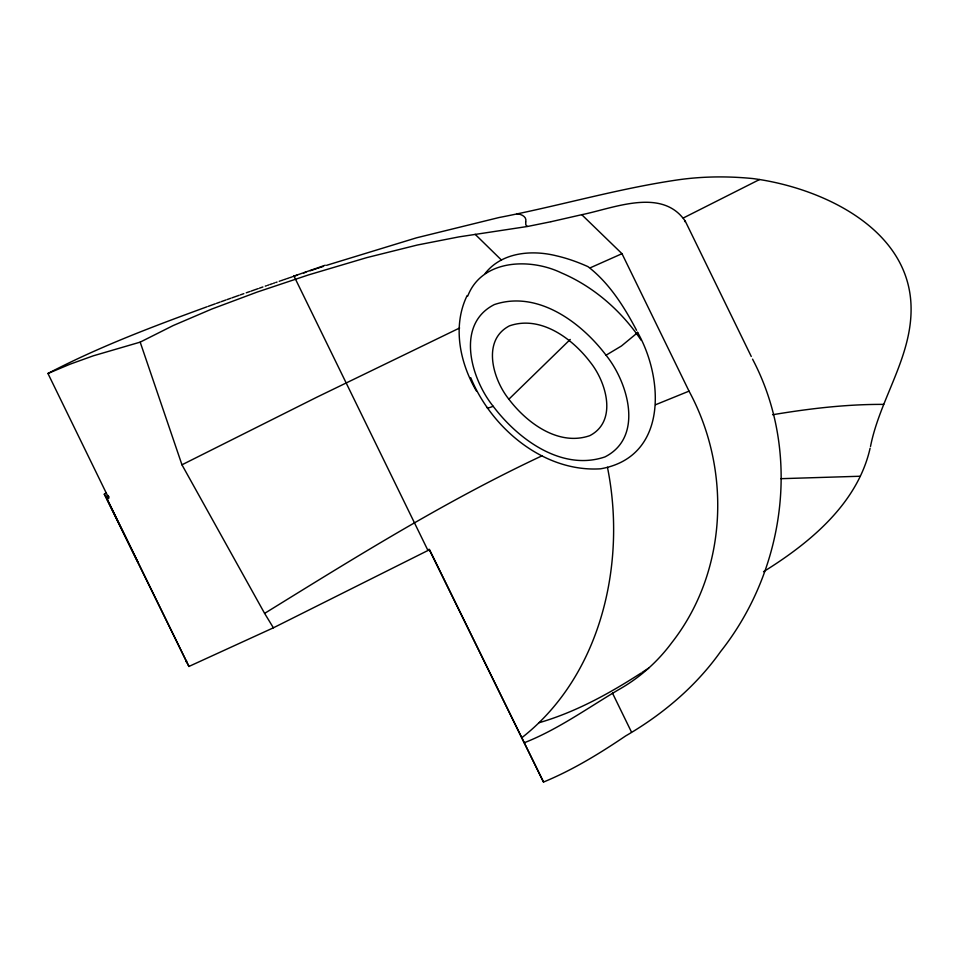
<?xml version="1.0" encoding="UTF-8"?>
<svg xmlns="http://www.w3.org/2000/svg" width="959" height="959" viewBox="0 0 959 959"><rect width="100%" height="100%" fill="white"/><g stroke="black" fill="none" stroke-linecap="round" stroke-linejoin="round"><path stroke-width="1.44" d="M470.749 377.69C491.44 428.289 543.861 472.427 600.574 468.807C667.836 457.119 663.952 378.457 637.447 332.126M525.712 222.008L525.808 224.862L527.39 226.492L458.893 236.897L417.273 245.036L366.77 257.623L308.498 274.921L257.084 292.099L211.735 309.062L173.207 325.545L140.182 342.135L93.227 355.837L70.319 364.096L47.95 373.483L108.811 498.272L107.24 498.992L106.677 498.069L109.158 496.846M525.736 221.793C527.09 216.422 520.905 214.169 516.697 213.617M870.496 446.522C880.014 398.261 912.74 356.089 911.026 305.477C908.377 227.247 819.909 187.329 752.863 178.566C727.845 176.084 702.491 176.3 677.581 179.908C617.368 188.719 558.761 206.053 499.052 217.525L416.482 237.832L326.563 265.331M870.101 448.237C857.502 503.751 809.804 542.962 763.52 571.708M467.141 295.552C452.252 326.048 459.805 362.79 476.419 390.996M467.776 296.019C482.053 258.966 530.579 257.923 561.459 272.919C593.993 286.777 621.576 311.112 641.247 340.337M752.551 359.134C801.652 452.3 785.277 569.862 720.605 651.569C695.79 686.536 662.537 714.527 625.64 735.937C599.627 753.546 572.631 770.065 543.513 782.053L429.536 549.687L273.387 627.809L188.923 666.457L104.315 494.209L105.91 492.866M485.194 273.423C501.845 252.097 532.065 249.664 556.604 255.861C567.416 258.355 577.893 262.119 587.999 266.65C609.205 282.965 624.177 306.736 636.548 330.292M521.78 737.747C600.394 676.251 626.215 565.546 608.102 470.605M508.869 399.208C493.034 379.536 481.394 340.445 509.421 325.868C540.624 315.02 572.331 338.467 590.36 362.31C606.196 381.982 617.848 421.073 589.821 435.65C558.617 446.498 526.911 423.051 508.869 399.208L570.245 339.45M637.675 332.581L621.48 345.959L606.04 355.214C581.106 322.236 537.484 289.978 494.305 304.59C455.093 324.502 471.157 379.021 493.202 406.304C518.124 439.282 561.758 471.54 604.925 456.928C644.148 437.016 628.085 382.497 606.04 355.214M524.333 742.734C558.174 729.391 587.687 707.97 618.759 689.605C639.473 677.953 657.598 661.854 671.732 642.746C727.629 571.468 731.597 469.754 689.03 391.14L621.995 253.691L581.765 214.696L551.125 221.685M186.657 660.979L185.998 661.686M648.68 668.123L642.062 672.427M640.96 673.146C609.205 693.609 575.652 712.105 539.198 722.69M273.387 627.809L264.612 613.388C355.07 557.551 445.575 500.97 541.991 455.825M47.95 373.483C98.981 346.774 153.02 326.48 207.036 306.772M264.612 613.388L181.958 464.803L316.71 397.266L459.625 327.99M683.252 218.017L759.576 179.513M104.315 494.209L105.862 496.738L108.343 495.515M621.995 253.691L590.384 267.753M493.202 406.304L488.886 407.827L486.609 407.491M684.606 221.589L685.325 221.265L751.269 356.472M655.608 404.722L689.03 391.14M208.223 306.341L215.319 303.787M216.506 303.356L220.055 302.085M221.241 301.653L225.988 299.963M227.175 299.544L230.735 298.273M231.934 297.853L239.067 295.324M240.265 294.904L243.838 293.646M246.235 292.807L249.808 291.548M251.006 291.128L258.187 288.611M259.386 288.191L262.91 286.957M265.259 286.142L266.446 285.734M267.621 285.326L268.796 284.919M269.97 284.511L272.332 283.684M273.507 283.277L274.682 282.869M275.868 282.461L277.043 282.054M279.201 281.311L280.184 280.975M281.167 280.639L283.133 279.956M284.116 279.62L286.094 278.949M287.077 278.613L289.043 277.93M290.026 277.595L292.004 276.923M292.986 276.588L293.969 276.252M295.06 275.88L297.218 275.149M303.727 272.943L305.897 272.212M310.237 270.75L316.77 268.568M317.849 268.208L320.03 267.489M321.121 267.129L323.303 266.41M293.91 276.108L325.281 265.223M581.765 214.696C613.892 208.175 662.213 187.077 685.325 221.265M550.742 221.769L527.63 226.456M772.582 414.744C809.312 408.618 846.449 404.183 883.742 404.386M780.938 478.685L860.307 476.239M475.161 234.32L501.389 259.997M293.754 275.617L427.954 550.466M138.132 562.585L105.862 496.738M543.513 782.053L429.045 549.159M612.453 693.057L631.442 731.993M106.677 498.069L188.923 666.457M181.958 464.803L140.182 342.135M607.467 467.273L607.922 469.658"/></g></svg>
